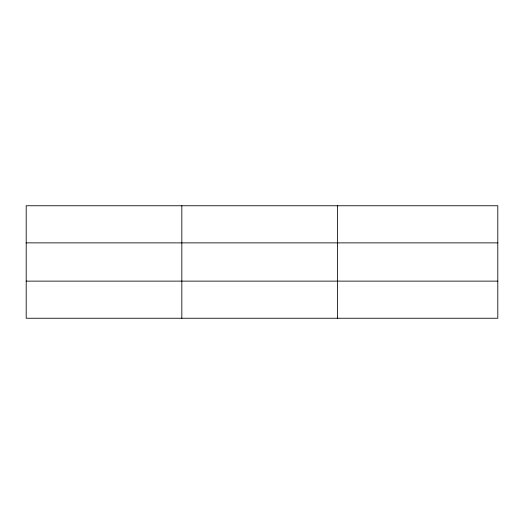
<?xml version="1.0" encoding="UTF-8"?>
<svg xmlns="http://www.w3.org/2000/svg" width="524" height="524" viewBox="0 0 524 524"><rect width="100%" height="100%" fill="white"/><g stroke="black" fill="none" stroke-linecap="round" stroke-linejoin="round"><path stroke-width="0.79" d="M181.828 205.749L181.828 318.251M337.456 205.749L337.456 318.251M497.8 281.126L497.8 318.251L26.2 318.251L26.2 205.749L497.8 205.749L497.8 281.126L26.2 281.126M26.2 242.874L497.8 242.874"/></g></svg>
